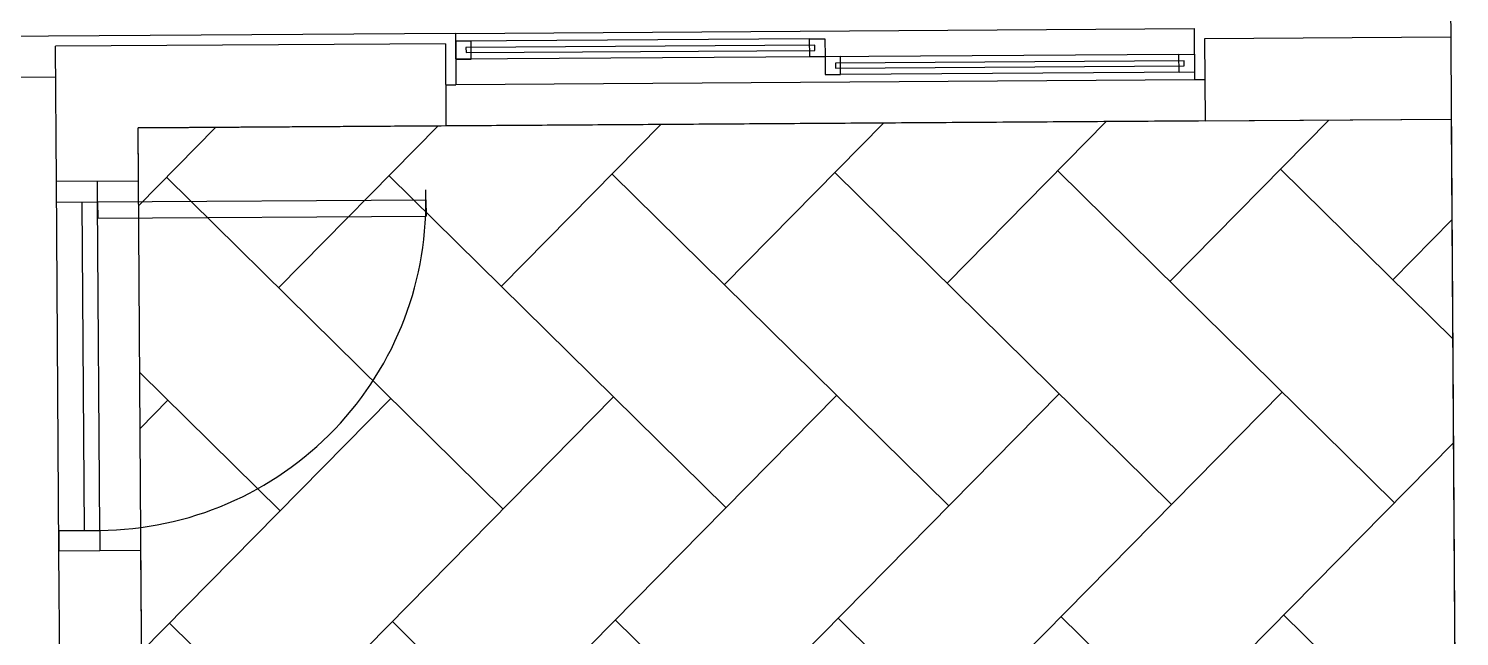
# Model space of a CAD drawing. Header units: feet. Extents: x 919634 to 928945, y 707022 to 708026.
# Drawn here: x 920285.48 to 920297.11, y 707530.74 to 707535.68 of the extents above; entities that cross this region are included whole.
import ezdxf

# ---------------------------------------------------------------- set-up
doc = ezdxf.new("R2010")
doc.units = ezdxf.units.FT
doc.header["$LTSCALE"] = 20
doc.header["$MEASUREMENT"] = 0
for name, color, linetype in [('-u-site-xref', 7, 'Continuous'), ('Site Plan$0$-u-site-bldg_interior', 252, 'Continuous'), ('Site Plan$0$SP-LOT PAVERS', 254, 'Continuous')]:
    doc.layers.add(name, color=color, linetype=linetype)
doc.layers.add('SP-BUILDING-FOOTPRINT', color=1, linetype='Continuous', lineweight=25)
doc.layers.get('-u-site-xref').off()

# ---------------------------------------------------------------- blocks, each defined once
blk = doc.blocks.new('Site Plan$0$DR1H902')
for p, q in [((-0.5, 0), (-0.5, 1)), ((-0.5, 1.000000000000057), (-0.4500000000000455, 1.000000000000057)), ((-0.4500000000000455, 0), (-0.4500000000000455, 1)), ((-0.5, -5.684341886080801e-14), (-0.4500000000000455, -5.684341886080801e-14))]:
    blk.add_line(p, q)
blk.add_arc((-0.5, 0), 1, 0, 91.70698490235472)
blk = doc.blocks.new('Site Plan')
at = {"layer": 'Site Plan$0$SP-LOT PAVERS'}
h = blk.add_hatch(dxfattribs=at)
h.set_pattern_fill('AR-HBONE', color=256, scale=0.32, angle=-89.58178215075662)
h.set_pattern_definition([(315.4182178492434, (4.999891299521551, 0.0329695928376168), (1.810145136983853, 0.01321298806884015), [3.84, -1.28]), (45.41821784924338, (5.911570362129707, -0.8654964817005141), (1.810145136983853, 0.01321298806884), [3.84, -1.28])])
h.paths.add_polyline_path([(920295.4546546593, 707522.5987379535), (920290.4547611122, 707522.5661110159), (920290.394719067, 707530.5692695057), (920297.0690606869, 707530.6128230983), (920297.0406171308, 707534.9427296792), (920286.3743661914, 707534.873126777), (920286.5065052883, 707514.6235579107), (920276.5067183613, 707514.5583040371), (920276.5855670974, 707502.4751814032), (920295.5851624093, 707502.5991637647)])
at = {"layer": 'Site Plan$0$-u-site-bldg_interior'}
for p, q in [((920296.8086107204, 707570.5253066542, 1.997172001038086e-07), (920297.1215423994, 707522.5702976069, 1.997172041204515e-07)), ((920288.9527504838, 707535.63996806, 1.997172001038086e-07), (920275.7863641429, 707535.5540504579, 1.997172001038086e-07)), ((920288.9527504839, 707535.6399680331, 1.997172001038086e-07), (920294.9526227405, 707535.679120358, 1.997172001038086e-07)), ((920288.9527504839, 707535.6399680327, 1.997172001038086e-07), (920288.955469395, 707535.2233102917, 1.997172001038086e-07)), ((920294.9526227405, 707535.6791203576, 1.997172001038086e-07), (920294.9553416516, 707535.2624626165, 1.997172001038086e-07)), ((920288.8699627068, 707535.5560927185, 1.997172001038086e-07), (920285.7033634604, 707535.5354289914, 1.997172001038086e-07)), ((920285.71053394, 707534.436593552, 1.997171959997222e-07), (920285.7033634604, 707535.5354289914, 1.997172001038086e-07)), ((920288.869962707, 707535.5560926914, 1.997172001038086e-07), (920288.874312965, 707534.8894402728, 1.997172001038086e-07)), ((920291.82809711, 707535.5962298798, 1.997172001038086e-07), (920288.9531583204, 707535.5774693907, 1.997172001038086e-07)), ((920297.0364555006, 707535.6093833831, 1.997172001038086e-07), (920295.0364980818, 707535.596332608, 1.997172001038086e-07)), ((920295.036498082, 707535.5963325808, 1.997172001038086e-07), (920295.0408483403, 707534.9296801079, 1.997172001038086e-07)), ((920294.8289848573, 707535.4699758139, 1.997172001038086e-07), (920288.9541099394, 707535.4316391624, 1.997172001038086e-07)), ((920285.7049948073, 707535.285434314, 1.997172001038086e-07), (920275.705207713, 707535.2201804391, 1.997172001038086e-07)), ((920294.9573840438, 707535.3249772479, 1.997172001038086e-07), (920292.0799950254, 707535.3062007697, 1.997172001038086e-07)), ((920288.8721378358, 707535.2227665093, 1.997172001038086e-07), (920288.955469395, 707535.2233102917, 1.997172001038086e-07)), ((920294.9553416516, 707535.2624626165, 1.997172001038086e-07), (920288.955469395, 707535.2233102917, 1.997172001038086e-07)), ((920295.0386732108, 707535.2630063989, 1.997172001038086e-07), (920294.9553416516, 707535.2624626165, 1.997172001038086e-07)), ((920295.0408483403, 707534.9296801079, 1.997172001038086e-07), (920288.874312965, 707534.8894402728, 1.997172001038086e-07)), ((920295.0408483401, 707534.9296801351, 1.997172001038086e-07), (920297.0408057589, 707534.9427309101, 1.997172001038086e-07)), ((920288.8743129652, 707534.8894402456, 1.997172001038086e-07), (920286.3743661916, 707534.8731267769, 1.997172001038086e-07)), ((920286.3771864129, 707534.4409438104, 1.997171959997222e-07), (920286.3743661916, 707534.8731267769, 1.997172001038086e-07)), ((920286.3771864129, 707534.4409438104, 1.997171959997222e-07), (920285.71053394, 707534.436593552, 1.997171959997222e-07)), ((920285.7302736327, 707531.4363349065, 1.997171959997222e-07), (920285.71053394, 707534.4365935633, 1.997171959997222e-07)), ((920285.7116215046, 707534.2699304338, 1.997171959997222e-07), (920285.71053394, 707534.436593552, 1.997171959997222e-07)), ((920286.0449477412, 707534.272105563, 1.997171959997222e-07), (920286.0438601766, 707534.4387686813, 1.997171959997222e-07)), ((920285.7116215046, 707534.2699304338, 1.997171959997222e-07), (920286.0449477412, 707534.272105563, 1.997171959997222e-07)), ((920285.937514966, 707531.6043574692, 1.997171959997222e-07), (920285.9199504025, 707534.2712898896, 1.997171959997222e-07)), ((920286.0625123046, 707531.6051731427, 1.997171959997222e-07), (920286.0449477412, 707534.272105563, 1.997171959997222e-07)), ((920285.7288632309, 707531.6029959068, 1.997171959997222e-07), (920285.7299507954, 707531.4363327887, 1.997171959997222e-07)), ((920285.7290246495, 707531.6029969602, 1.997171959997222e-07), (920286.0625123046, 707531.6051731427, 1.997171959997222e-07)), ((920286.0625123046, 707531.6051731427, 1.997171959997222e-07), (920286.0635998693, 707531.4385100246, 1.997171959997222e-07)), ((920286.3969261057, 707531.4406851537, 1.997171959997222e-07), (920285.7301122141, 707531.436333842, 1.997171959997222e-07)), ((920286.5065052884, 707514.6235579108, 1.997172001038086e-07), (920286.396764687, 707531.4406841004, 1.997171959997222e-07)), ((920285.8355025571, 707515.2858601254, 1.997172001038086e-07), (920285.7301122141, 707531.436333842, 1.997171959997222e-07))]:
    blk.add_line(p, q, dxfattribs=at)
at = {"layer": 'Site Plan$0$-u-site-bldg_interior', "elevation": 1.99717204207895e-07}
for points in [[(920289.0781556591, 707535.5782850642), (920288.9531583204, 707535.5774693907), (920288.9541099394, 707535.4316391624), (920289.0791072781, 707535.4324548357)], [(920289.0371016347, 707535.484265169), (920291.8703746446, 707535.502753767), (920291.8701027535, 707535.5444195465), (920289.0368297435, 707535.5259309487)], [(920291.82809711, 707535.5962298798), (920291.9530944488, 707535.5970455531), (920291.9540460678, 707535.4512153248), (920291.829048729, 707535.4503996514)], [(920292.0790434064, 707535.4520309983), (920291.9540460678, 707535.4512153248), (920291.9549976868, 707535.3053850963), (920292.0799950254, 707535.3062007697)], [(920292.0379893819, 707535.3580111031), (920294.8712623919, 707535.376499701), (920294.8709905008, 707535.4181654805), (920292.0377174908, 707535.3996768827)], [(920294.8289848573, 707535.4699758139), (920294.953982196, 707535.4707914873), (920294.954933815, 707535.3249612588), (920294.8299364764, 707535.3241455854)]]:
    blk.add_lwpolyline(points, close=True, dxfattribs=at)
at = {"layer": 'Site Plan$0$-u-site-bldg_interior', "extrusion": (0, 0, -1), "xscale": -2.666990255305791, "yscale": 2.666990255305791, "zscale": -7.111974014148773, "rotation": 89.62612018349861}
blk.add_blockref('Site Plan$0$DR1H902', (-920286.0536493136, 707532.9386388261, -1.997171959997222e-07), dxfattribs=at)

msp = doc.modelspace()

# ---------------------------------------------------------------- block references
at = {"layer": '-u-site-xref'}
msp.add_blockref('Site Plan', (0, 0), dxfattribs=at)

# ---------------------------------------------------------------- next in the draw order: linework, layer by layer
at = {"layer": 'SP-BUILDING-FOOTPRINT', "elevation": 1.99717204207895e-07}
msp.add_lwpolyline([(920252.7670032731, 707576.7588375859), (920252.9898906277, 707542.5928979334), (920264.322981902, 707542.66685232), (920264.455182803, 707522.4078123239), (920275.1216381323, 707522.4750010032), (920275.1732925111, 707514.5496027942), (920286.506505288, 707514.6235579737), (920286.3743661916, 707534.8731267769), (920297.0406171308, 707534.9427296792), (920297.1213537713, 707522.570296376), (920308.4547084527, 707522.6442524815), (920308.3223807277, 707542.8938201165), (920318.988820295, 707542.9634242499), (920319.0402227513, 707535.086288687)], dxfattribs=at)

doc.saveas('drawing.dxf')
